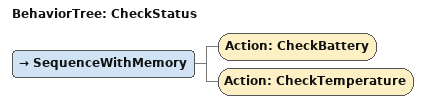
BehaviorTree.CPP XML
<root>

    <BehaviorTree ID="CheckStatus">
        <SequenceWithMemory>
            <Action ID="CheckBattery"/>
            <Action ID="CheckTemperature"/>
        </SequenceWithMemory>
    </BehaviorTree>

</root>
